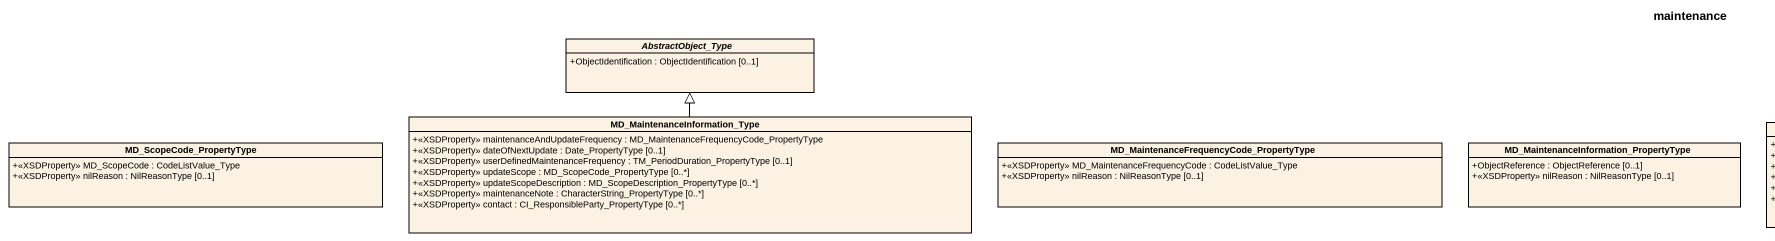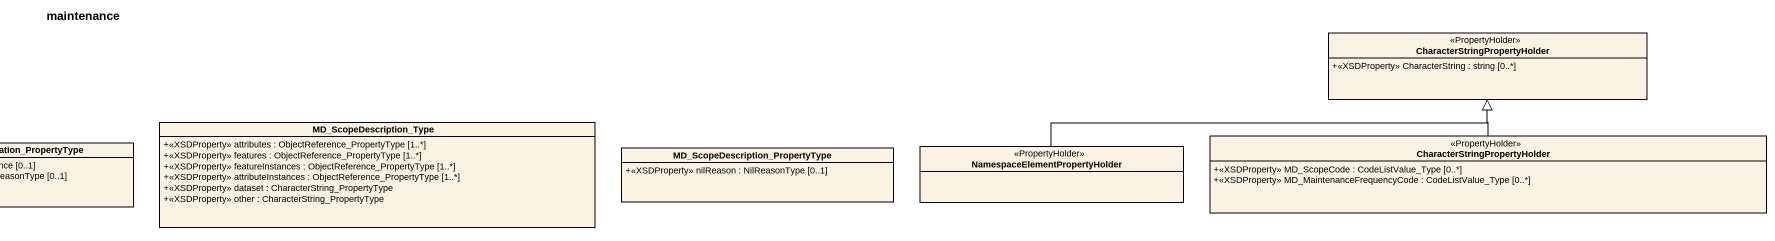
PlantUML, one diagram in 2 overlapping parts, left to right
@startuml
title maintenance
hide circle
hide empty members
skinparam classAttributeIconSize 0
abstract class AbstractObject_Type {
  +ObjectIdentification : ObjectIdentification [0..1]
}
class "CharacterStringPropertyHolder" as CharacterStringPropertyHolde <<PropertyHolder>> {
  +<<XSDProperty>> CharacterString : string [0..*]
}
class "MD_MaintenanceInformation_Type" as MD_MaintenanceInformation {
  +<<XSDProperty>> maintenanceAndUpdateFrequency : MD_MaintenanceFrequencyCode_PropertyType
  +<<XSDProperty>> dateOfNextUpdate : Date_PropertyType [0..1]
  +<<XSDProperty>> userDefinedMaintenanceFrequency : TM_PeriodDuration_PropertyType [0..1]
  +<<XSDProperty>> updateScope : MD_ScopeCode_PropertyType [0..*]
  +<<XSDProperty>> updateScopeDescription : MD_ScopeDescription_PropertyType [0..*]
  +<<XSDProperty>> maintenanceNote : CharacterString_PropertyType [0..*]
  +<<XSDProperty>> contact : CI_ResponsibleParty_PropertyType [0..*]
}
class MD_ScopeDescription_Type {
  +<<XSDProperty>> attributes : ObjectReference_PropertyType [1..*]
  +<<XSDProperty>> features : ObjectReference_PropertyType [1..*]
  +<<XSDProperty>> featureInstances : ObjectReference_PropertyType [1..*]
  +<<XSDProperty>> attributeInstances : ObjectReference_PropertyType [1..*]
  +<<XSDProperty>> dataset : CharacterString_PropertyType
  +<<XSDProperty>> other : CharacterString_PropertyType
}
class MD_ScopeCode_PropertyType {
  +<<XSDProperty>> MD_ScopeCode : CodeListValue_Type
  +<<XSDProperty>> nilReason : NilReasonType [0..1]
}
class "MD_MaintenanceFrequencyCode_PropertyType" as MD_MaintenanceFrequencyCode {
  +<<XSDProperty>> MD_MaintenanceFrequencyCode : CodeListValue_Type
  +<<XSDProperty>> nilReason : NilReasonType [0..1]
}
class "MD_MaintenanceInformation_PropertyType" as MD_MaintenanceInformation_2 {
  +ObjectReference : ObjectReference [0..1]
  +<<XSDProperty>> nilReason : NilReasonType [0..1]
}
class "MD_ScopeDescription_PropertyType" as MD_ScopeDescription {
  +<<XSDProperty>> nilReason : NilReasonType [0..1]
}
class "NamespaceElementPropertyHolder" as NamespaceElementPropertyHold <<PropertyHolder>>
class "CharacterStringPropertyHolder" as CharacterStringPropertyHolde_2 <<PropertyHolder>> {
  +<<XSDProperty>> MD_ScopeCode : CodeListValue_Type [0..*]
  +<<XSDProperty>> MD_MaintenanceFrequencyCode : CodeListValue_Type [0..*]
}
MD_MaintenanceInformation -up-|> AbstractObject_Type
NamespaceElementPropertyHold -right-|> CharacterStringPropertyHolde
CharacterStringPropertyHolde_2 -up-|> CharacterStringPropertyHolde
@enduml
